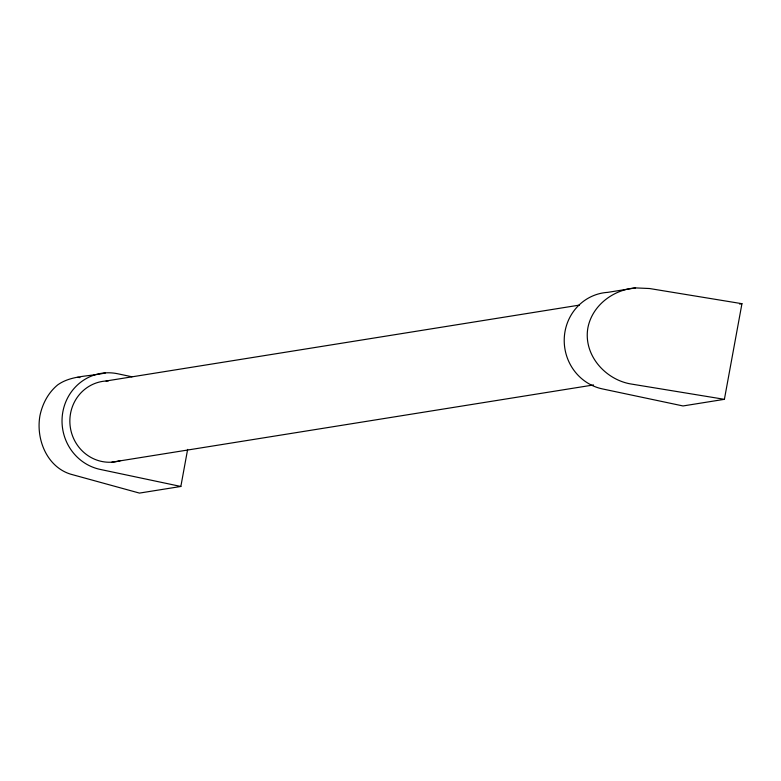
<?xml version="1.0" encoding="UTF-8"?>
<svg xmlns="http://www.w3.org/2000/svg" width="781" height="781" viewBox="0 0 781 781"><rect width="100%" height="100%" fill="white"/><g stroke="black" fill="none" stroke-linecap="round" stroke-linejoin="round"><path stroke-width="1.17" d="M105.494 372.879C89.61 376.715 71.588 375.026 57.716 384.867C48.295 392.628 42.477 403.679 39.977 415.512C35.731 438.795 46.616 466.677 70.573 474.155L139.467 493.094L180.841 486.465L187.635 449.407M724.397 399.325L741.95 303.692L649.519 288.521L635.549 287.906L607.686 292.367A48.852 46.87 80.9 0 0 564.292 337.656A48.852 46.87 80.9 0 0 602.356 388.899L683.024 405.954L724.397 399.325L631.966 384.154C605.587 380.269 582.997 354.994 587.917 327.669C592.33 305.273 613.368 289.595 635.549 287.906M106.07 380.991L579.356 305.117M739.587 304.063L741.95 303.692M111.829 462.186L593.54 384.955M77.631 377.34L79.965 377.604M131.96 376.784L117.726 373.767A48.852 46.87 80.9 0 0 62.851 411.841A48.852 46.87 80.9 0 0 100.173 469.41L180.841 486.465M120.752 460.517A40.71 39.06 80.9 0 1 70.358 427.597A40.71 39.06 80.9 0 1 108.334 380.923"/></g></svg>
